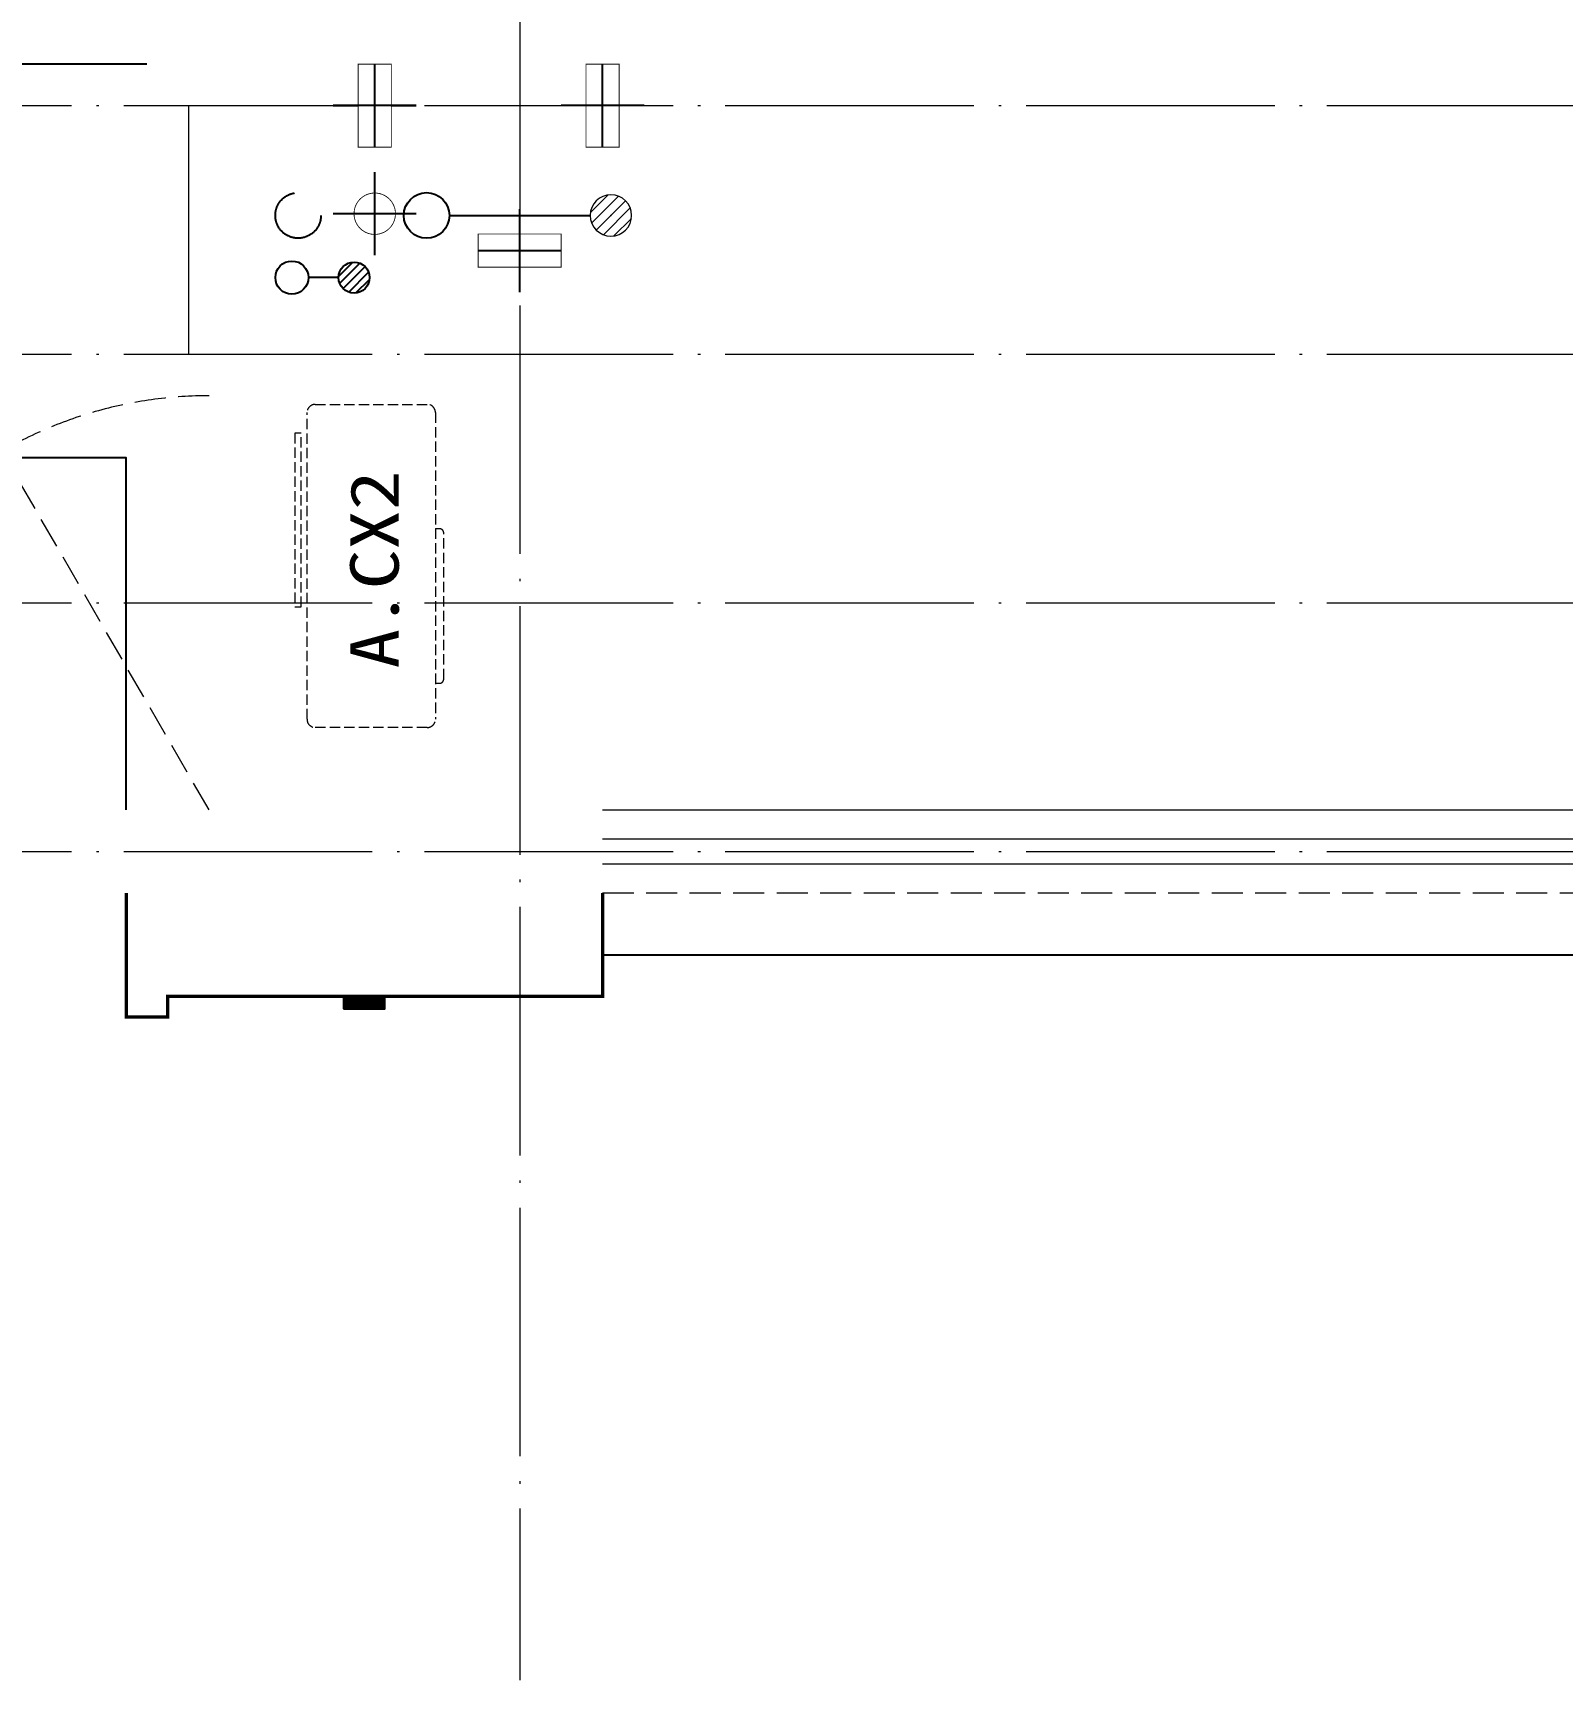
# Model space of a CAD drawing. Extents: x 27938 to 725830, y -209821 to 1628073.
# Drawn here: x 301842 to 305532, y 593949 to 597924 of the extents above; entities that cross this region are included whole.
import ezdxf

# ---------------------------------------------------------------- set-up
doc = ezdxf.new("R2010")
doc.units = 0
doc.header["$LTSCALE"] = 1000
doc.header["$MEASUREMENT"] = 0
doc.linetypes.add('DASH', pattern=[0.35, 0.25, -0.1])
doc.linetypes.add('DOTE', pattern=[2.42, 2, -0.2, 0.02, -0.2])
for name, color, linetype in [('3.5方案汇报，与郭总、侯月琴确定户型_t8$0$2020.03.04 -1安徽标准化洋房户型(UA）_t8_t8$0$看线', 154, 'Continuous'), ('EQUIP_地漏', 7, 'Continuous'), ('VPIPE-凝结', 150, 'Continuous'), ('VPIPE-废水', 31, 'Continuous'), ('VPIPE-雨水', 4, 'DASH'), ('机电标识类', 1, 'Continuous'), ('看线', 251, 'Continuous'), ('立面', 73, 'Continuous'), ('铝合金', 144, 'Continuous')]:
    doc.layers.add(name, color=color, linetype=linetype)
for name, color, linetype, lineweight in [('DOTE', 19, 'DOTE', 9), ('LVTRY', 1, 'Continuous', 13), ('WINDOW', 144, 'Continuous', 15), ('平面-栏杆', 135, 'Continuous', 15), ('平面-看线', 45, 'Continuous', 15), ('平面-空调室内机', 176, 'Continuous', 9), ('平面-空调预留孔', 173, 'Continuous', 15), ('空调', 76, 'Continuous', 13)]:
    doc.layers.add(name, color=color, linetype=linetype, lineweight=lineweight)
doc.styles.add('黑体', font='')
doc.styles.get('黑体').set_extended_font_data('SimHei')

# ---------------------------------------------------------------- blocks, each defined once
blk = doc.blocks.new('ferre')
at = {"layer": '平面-空调预留孔', "linetype": 'DASH', "ltscale": 0.1}
for p, q in [((93392.7, 115403.5), (93392.7, 115393.5)), ((93402.7, 115383.5), (93755.6, 115383.5)), ((93765.6, 115393.5), (93765.6, 115403.5))]:
    blk.add_line(p, q, dxfattribs=at)
blk.add_lwpolyline([(93996.7, 115742.6), (93576.8, 115742.6), (93576.8, 115727.5), (93996.7, 115727.5)], close=True, dxfattribs=at)
blk.add_lwpolyline([(94045.9, 115403.5), (93305.9, 115403.5, -0.414214), (93285.9, 115423.5), (93285.9, 115693.5, -0.414214), (93305.9, 115713.5), (94045.9, 115713.5, -0.414214), (94065.9, 115693.5), (94065.9, 115423.5, -0.414214)], format="xyb", close=True, dxfattribs=at)
for centre, start, end in [((93402.7, 115393.5), 180, 270), ((93755.6, 115393.5), 270, 0)]:
    blk.add_arc(centre, 10, start, end, dxfattribs=at)
at = {"layer": '平面-空调预留孔', "color": 251, "linetype": 'DASH', "ltscale": 0.1, "true_color": 0x636466, "style": '黑体', "width": 1.2}
blk.add_text('A.CX2', height=117.05, dxfattribs=at).set_placement((93428.3, 115492.1))
blk = doc.blocks.new('fergve')
at = {"layer": '平面-空调预留孔', "linetype": 'DASH', "ltscale": 0.1}
blk.add_blockref('ferre', (25670, -60415.8), dxfattribs=at)
blk = doc.blocks.new('dongkong')
blk.add_wipeout([(-603756, 210771), (-603756, 210570.8), (-603836, 210570.8), (-603836, 210771)])
at = {"layer": '机电标识类', "color": 250, "linetype": 'DASH', "ltscale": 400}
for p, q in [((-603796, 210771), (-603796, 210570.8)), ((-603896, 210670.7), (-603696, 210670.7))]:
    blk.add_line(p, q, dxfattribs=at)
at = {"layer": '空调', "color": 6, "linetype": 'DASH', "const_width": 2}
blk.add_lwpolyline([(-603756, 210771), (-603756, 210570.8), (-603836, 210570.8), (-603836, 210771)], close=True, dxfattribs=at)
blk = doc.blocks.new('GGDGDGDG')
at = {"layer": '机电标识类', "color": 250, "linetype": 'DASH', "ltscale": 400}
for p, q in [((704092.5, 766289.8), (704092.5, 766489.8)), ((704192.5, 766389.8), (703992.5, 766389.8))]:
    blk.add_line(p, q, dxfattribs=at)
at = {"layer": '空调', "color": 1, "linetype": 'DASH', "const_width": 2}
blk.add_lwpolyline([(704042.5, 766389.8, 0.999999), (704142.5, 766389.8, 0.999999), (704042.5, 766389.8)], format="xyb", dxfattribs=at)
blk = doc.blocks.new('$lvtry$00000171')
for p, q in [((-74.2, 10.6), (-10.6, 74.2)), ((-69.8, -27.4), (27.4, 69.8)), ((-53, -53), (53, 53)), ((-27.4, -69.8), (69.8, 27.4)), ((10.6, -74.2), (74.2, -10.6))]:
    blk.add_line(p, q)
blk.add_circle((0, 0), 75)
blk.add_point((0, 0))
blk = doc.blocks.new('$TwtSys$00000141')
at = {"color": 1}
for p, q in [((-47.1, 3.8), (-5, 45.9)), ((-47.1, 3.8), (-5, 45.9)), ((-43.6, -17.5), (17.5, 43.6)), ((-43.6, -17.5), (17.5, 43.6)), ((-33.2, -33.2), (33.2, 33.2)), ((-33.2, -33.2), (33.2, 33.2)), ((-16.2, -43.5), (43.8, 16.4)), ((-16.2, -43.5), (43.8, 16.4)), ((5.7, -46.1), (46.1, -5.7)), ((5.7, -46.1), (46.1, -5.7))]:
    blk.add_line(p, q, dxfattribs=at)
blk.add_circle((0, 0), 47, dxfattribs=at)
blk.add_circle((0, 0), 47, dxfattribs=at)
blk = doc.blocks.new('GDGDGRDGDGDR')
at = {"layer": 'DOTE', "linetype": 'DOTE', "ltscale": 0.3}
for p, q in [((303016.6, 602348.8), (303016.6, 593948.8)), ((270116.6, 597748.8), (328916.6, 597748.8)), ((302216.6, 597748.8), (302216.6, 597148.8)), ((270116.6, 597148.8), (328916.6, 597148.8)), ((270116.6, 596548.8), (328916.6, 596548.8)), ((270116.6, 595948.8), (328916.6, 595948.8))]:
    blk.add_line(p, q, dxfattribs=at)

msp = doc.modelspace()

# ---------------------------------------------------------------- hatches: boundary and pattern name
at = {"layer": '立面'}
h = msp.add_hatch(dxfattribs=at)
h.set_pattern_fill('ANSI31', color=251, scale=2)
h.set_pattern_definition([(45, (-585634.0694, -199996.6543), (-2.24506403, 2.24506403), [])])
h.paths.add_polyline_path([(302591.2, 595568.8), (302691.2, 595568.8), (302691.2, 595598.8), (302591.2, 595598.8)])

# ---------------------------------------------------------------- linework, layer by layer
at = {"color": 30, "const_width": 8}
msp.add_lwpolyline([(302066.6, 595848.8), (302066.6, 595548.8), (302166.6, 595548.8), (302166.6, 595598.8), (303216.6, 595598.8), (303216.6, 595848.8)], dxfattribs=at)
at = {"layer": '3.5方案汇报，与郭总、侯月琴确定户型_t8$0$2020.03.04 -1安徽标准化洋房户型(UA）_t8_t8$0$看线', "ltscale": 10}
msp.add_line((302116.6, 597848.8), (299616.6, 597848.8), dxfattribs=at)
at = {"layer": 'VPIPE-凝结', "ltscale": 0.1}
msp.add_lwpolyline([(302579, 597333.8), (302506.6, 597333.8)], dxfattribs=at)
at = {"layer": 'VPIPE-凝结'}
msp.add_circle((302466.6, 597333.8), 40, dxfattribs=at)
at = {"layer": 'VPIPE-废水'}
msp.add_circle((302791.6, 597483.8), 55, dxfattribs=at)
at = {"layer": 'VPIPE-雨水'}
msp.add_circle((302481.6, 597483.8), 55, dxfattribs=at)
at = {"layer": 'WINDOW', "color": 250, "linetype": 'DASH', "ltscale": 0.3}
msp.add_lwpolyline([(302266.6, 596048.8), (301766.6, 596914.8, -0.131652), (302266.6, 597048.8)], format="xyb", dxfattribs=at)
at = {"layer": '平面-栏杆'}
for p, q in [((303216.6, 595978.8), (309116.6, 595978.8)), ((303216.6, 595918.8), (309116.6, 595918.8))]:
    msp.add_line(p, q, dxfattribs=at)
at = {"layer": '平面-看线'}
msp.add_line((303216.6, 596048.8), (309116.6, 596048.8), dxfattribs=at)
at = {"layer": '平面-看线', "linetype": 'DASH', "ltscale": 0.3}
msp.add_line((303216.6, 595848.8), (309116.6, 595848.8), dxfattribs=at)
at = {"layer": '看线', "color": 202, "ltscale": 0.5}
for points in [[(302066.6, 596048.8), (302066.6, 596898.8), (299516.6, 596898.8)], [(309116.6, 595698.8), (303216.6, 595698.8)]]:
    msp.add_lwpolyline(points, dxfattribs=at)
at = {"layer": '立面', "color": 251}
msp.add_lwpolyline([(302591.2, 595568.8), (302691.2, 595568.8), (302691.2, 595598.8), (302591.2, 595598.8)], close=True, dxfattribs=at)
at = {"layer": '铝合金', "color": 6}
msp.add_lwpolyline([(302591.2, 595568.8), (302691.2, 595568.8), (302691.2, 595598.8), (302591.2, 595598.8)], close=True, dxfattribs=at)

# ---------------------------------------------------------------- block references
msp.add_blockref('GGDGDGDG', (-401426, -168901.8))
at = {"layer": 'EQUIP_地漏', "xscale": -0.8, "yscale": -0.8, "zscale": 0.8, "rotation": 180}
msp.add_blockref('$TwtSys$00000141', (302616.6, 597333.8), dxfattribs=at)
at = {"layer": 'LVTRY', "xscale": -0.6666666667107825, "yscale": 0.6666666667107825, "rotation": 90.00000000602213}
msp.add_blockref('$lvtry$00000171', (303236.6, 597483.8), dxfattribs=at)
at = {"layer": '平面-空调室内机', "ltscale": 0.3, "xscale": -1, "rotation": 180}
msp.add_blockref('dongkong', (906462.5, 808419.6), dxfattribs=at)
at = {"layer": '平面-空调室内机', "ltscale": 0.3}
for p, rotation in [((-300579.5, 808419.6), 180), ((513687.3, 1201194.9), 89.99999999999999)]:
    msp.add_blockref('dongkong', p, dxfattribs=dict(at, rotation=rotation))
at = {"layer": '平面-空调预留孔', "rotation": 90}
msp.add_blockref('fergve', (357800.7, 477292), dxfattribs=at)

# ---------------------------------------------------------------- next in the draw order: linework, layer by layer
at = {"layer": 'VPIPE-凝结', "ltscale": 0.1}
msp.add_line((302846.6, 597483.8), (303186.6, 597483.8), dxfattribs=at)

# ---------------------------------------------------------------- next in the draw order: block references
at = {"layer": '平面-空调室内机', "ltscale": 0.3, "rotation": 180}
for p in [(-301129.6, 808419.6), (-300579.5, 808419.6)]:
    msp.add_blockref('dongkong', p, dxfattribs=at)

# ---------------------------------------------------------------- next in the draw order: block references
msp.add_blockref('GDGDGRDGDGDR', (0, 0))

doc.saveas('drawing.dxf')
